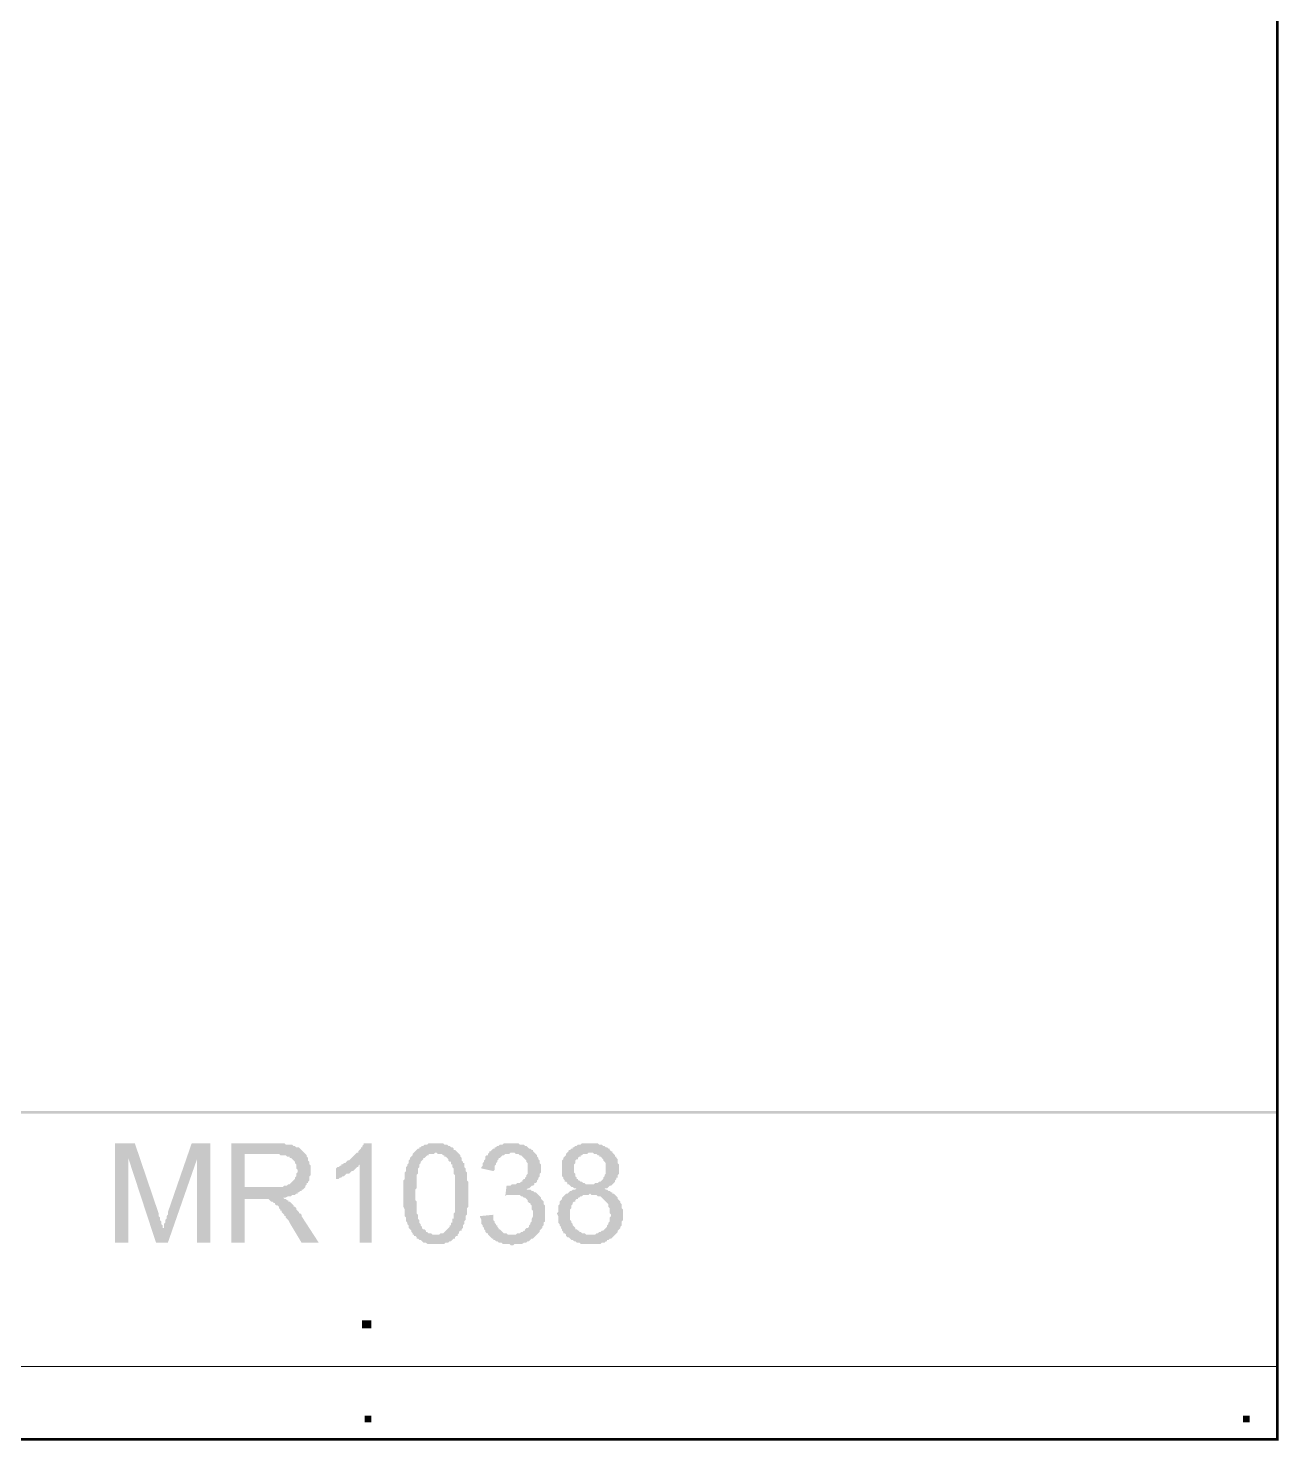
# Model space of a CAD drawing. Header units: millimetres. Extents: x 3.6 to 37.8, y 0.6 to 28.7.
# Drawn here: x 33.827 to 37.769, y 0.595 to 5.044 of the extents above; entities that cross this region are included whole.
import ezdxf

# ---------------------------------------------------------------- set-up
doc = ezdxf.new("R2010")
doc.units = ezdxf.units.MM
doc.layers.add('PDF_0', color=7, linetype='Continuous')

msp = doc.modelspace()

# ---------------------------------------------------------------- hatches: boundary and pattern name
at = {"layer": 'PDF_0', "true_color": 0x808080, "transparency": 33554559}
for points in [[(34.1009, 1.219), (34.1009, 1.5318), (34.1634, 1.5318), (34.2385, 1.3108), (34.2385, 1.3024), (34.2426, 1.2983), (34.2426, 1.2941), (34.2426, 1.2899), (34.2468, 1.2857), (34.2468, 1.2816), (34.2468, 1.2774), (34.251, 1.2732), (34.251, 1.2691), (34.251, 1.2649), (34.251, 1.2649), (34.251, 1.2649), (34.2552, 1.2649), (34.2552, 1.2691), (34.2552, 1.2732), (34.2552, 1.2774), (34.2593, 1.2816), (34.2593, 1.2857), (34.2593, 1.2899), (34.2635, 1.2941), (34.2635, 1.2983), (34.2635, 1.3024), (34.2677, 1.3066), (34.2677, 1.3108), (34.2677, 1.3149), (34.3427, 1.5318), (34.4011, 1.5318), (34.4011, 1.219), (34.3594, 1.219), (34.3594, 1.4817), (34.2677, 1.219), (34.2301, 1.219), (34.1426, 1.4859), (34.1426, 1.219)], [(34.9098, 1.219), (34.8723, 1.219), (34.8723, 1.4651), (34.8682, 1.4609), (34.8682, 1.4567), (34.864, 1.4567), (34.8598, 1.4525), (34.8556, 1.4484), (34.8556, 1.4484), (34.8515, 1.4442), (34.8473, 1.4442), (34.8431, 1.44), (34.839, 1.4359), (34.8348, 1.4359), (34.8306, 1.4359), (34.8265, 1.4317), (34.8223, 1.4275), (34.8181, 1.4275), (34.8139, 1.4234), (34.8139, 1.4234), (34.8098, 1.4234), (34.8056, 1.4192), (34.8014, 1.4192), (34.7973, 1.4192), (34.7973, 1.415), (34.7973, 1.4525), (34.8014, 1.4567), (34.8056, 1.4567), (34.8098, 1.4609), (34.8139, 1.4609), (34.8139, 1.4651), (34.8181, 1.4651), (34.8223, 1.4692), (34.8265, 1.4692), (34.8306, 1.4734), (34.8348, 1.4776), (34.839, 1.4776), (34.8431, 1.4817), (34.8431, 1.4817), (34.8473, 1.4859), (34.8515, 1.4901), (34.8515, 1.4901), (34.8556, 1.4942), (34.8598, 1.4984), (34.864, 1.5026), (34.8682, 1.5026), (34.8682, 1.5067), (34.8723, 1.5109), (34.8765, 1.5151), (34.8765, 1.5193), (34.8807, 1.5193), (34.8807, 1.5234), (34.8848, 1.5276), (34.8848, 1.5318), (34.8848, 1.5318), (34.9098, 1.5318)], [(35.2518, 1.3024), (35.2935, 1.3066), (35.2935, 1.3024), (35.2935, 1.2941), (35.2935, 1.2899), (35.2977, 1.2857), (35.2977, 1.2816), (35.3018, 1.2774), (35.3018, 1.2732), (35.306, 1.2732), (35.306, 1.2691), (35.3102, 1.2649), (35.3102, 1.2607), (35.3143, 1.2607), (35.3143, 1.2607), (35.3185, 1.2566), (35.3227, 1.2524), (35.3227, 1.2524), (35.3268, 1.2482), (35.331, 1.2482), (35.3352, 1.2482), (35.3394, 1.2441), (35.3435, 1.2441), (35.3477, 1.2441), (35.3519, 1.2441), (35.356, 1.2441), (35.3602, 1.2441), (35.3644, 1.2441), (35.3685, 1.2482), (35.3727, 1.2482), (35.3769, 1.2482), (35.3811, 1.2524), (35.3852, 1.2524), (35.3894, 1.2566), (35.3936, 1.2566), (35.3936, 1.2607), (35.3977, 1.2649), (35.4019, 1.2649), (35.4061, 1.2691), (35.4061, 1.2732), (35.4102, 1.2774), (35.4102, 1.2816), (35.4144, 1.2857), (35.4144, 1.2899), (35.4144, 1.2899), (35.4144, 1.2941), (35.4186, 1.3024), (35.4186, 1.3066), (35.4186, 1.3108), (35.4186, 1.3108), (35.4186, 1.3149), (35.4186, 1.3191), (35.4144, 1.3233), (35.4144, 1.3274), (35.4144, 1.3316), (35.4144, 1.3358), (35.4102, 1.34), (35.4102, 1.3441), (35.4061, 1.3441), (35.4019, 1.3483), (35.4019, 1.3525), (35.4019, 1.3525), (35.3977, 1.3566), (35.3936, 1.3608), (35.3894, 1.3608), (35.3852, 1.365), (35.3811, 1.365), (35.3811, 1.365), (35.3769, 1.3691), (35.3727, 1.3691), (35.3685, 1.3691), (35.3644, 1.3691), (35.356, 1.3691), (35.356, 1.3691), (35.3519, 1.3691), (35.3477, 1.3691), (35.3435, 1.3691), (35.3394, 1.3691), (35.3352, 1.3691), (35.331, 1.365), (35.331, 1.365), (35.3352, 1.3983), (35.3394, 1.3983), (35.3394, 1.3983), (35.3435, 1.3983), (35.3477, 1.3983), (35.3519, 1.4025), (35.356, 1.4025), (35.3602, 1.4025), (35.3644, 1.4025), (35.3685, 1.4067), (35.3727, 1.4067), (35.3769, 1.4067), (35.3811, 1.4108), (35.3852, 1.4108), (35.3852, 1.415), (35.3894, 1.4192), (35.3936, 1.4192), (35.3936, 1.4234), (35.3977, 1.4275), (35.3977, 1.4317), (35.4019, 1.4359), (35.4019, 1.44), (35.4019, 1.4442), (35.4019, 1.4484), (35.4019, 1.4525), (35.4019, 1.4525), (35.4019, 1.4567), (35.4019, 1.4609), (35.4019, 1.4651), (35.4019, 1.4692), (35.3977, 1.4734), (35.3977, 1.4776), (35.3936, 1.4817), (35.3936, 1.4817), (35.3894, 1.4859), (35.3894, 1.4859), (35.3852, 1.4901), (35.3811, 1.4942), (35.3811, 1.4942), (35.3769, 1.4942), (35.3727, 1.4984), (35.3685, 1.4984), (35.3644, 1.4984), (35.3602, 1.5026), (35.356, 1.5026), (35.3519, 1.5026), (35.3477, 1.5026), (35.3435, 1.4984), (35.3394, 1.4984), (35.3352, 1.4984), (35.331, 1.4984), (35.3268, 1.4942), (35.3227, 1.4942), (35.3185, 1.4901), (35.3185, 1.4901), (35.3143, 1.4859), (35.3102, 1.4859), (35.3102, 1.4817), (35.306, 1.4776), (35.306, 1.4734), (35.3018, 1.4692), (35.3018, 1.4692), (35.3018, 1.4651), (35.2977, 1.4609), (35.2977, 1.4525), (35.2977, 1.4484), (35.2935, 1.4442), (35.2935, 1.4442), (35.256, 1.4525), (35.256, 1.4567), (35.2601, 1.4609), (35.2601, 1.4651), (35.2601, 1.4692), (35.2643, 1.4734), (35.2643, 1.4776), (35.2685, 1.4817), (35.2685, 1.4859), (35.2685, 1.4901), (35.2726, 1.4942), (35.2768, 1.4942), (35.2768, 1.4984), (35.281, 1.5026), (35.281, 1.5068), (35.2851, 1.5068), (35.2893, 1.5109), (35.2893, 1.5109), (35.2935, 1.5151), (35.2977, 1.5151), (35.2977, 1.5193), (35.3018, 1.5193), (35.306, 1.5234), (35.3102, 1.5234), (35.3143, 1.5276), (35.3185, 1.5276), (35.3227, 1.5276), (35.3268, 1.5318), (35.331, 1.5318), (35.3352, 1.5318), (35.3394, 1.5318), (35.3435, 1.5318), (35.3477, 1.5318), (35.3519, 1.5318), (35.356, 1.5318), (35.3602, 1.5318), (35.3644, 1.5318), (35.3685, 1.5318), (35.3727, 1.5318), (35.3769, 1.5276), (35.3811, 1.5276), (35.3852, 1.5276), (35.3894, 1.5276), (35.3936, 1.5234), (35.3977, 1.5234), (35.3977, 1.5234), (35.4019, 1.5193), (35.4061, 1.5151), (35.4102, 1.5151), (35.4144, 1.5109), (35.4186, 1.5109), (35.4186, 1.5068), (35.4228, 1.5026), (35.4269, 1.4984), (35.4269, 1.4984), (35.4311, 1.4942), (35.4311, 1.4901), (35.4353, 1.4859), (35.4353, 1.4817), (35.4353, 1.4817), (35.4394, 1.4776), (35.4394, 1.4734), (35.4394, 1.4692), (35.4436, 1.4651), (35.4436, 1.4609), (35.4436, 1.4567), (35.4436, 1.4525), (35.4436, 1.4484), (35.4436, 1.4442), (35.4436, 1.44), (35.4394, 1.4359), (35.4394, 1.4317), (35.4394, 1.4275), (35.4353, 1.4234), (35.4353, 1.4192), (35.4311, 1.415), (35.4311, 1.415), (35.4311, 1.4108), (35.4269, 1.4067), (35.4228, 1.4067), (35.4228, 1.4025), (35.4186, 1.3983), (35.4144, 1.3983), (35.4102, 1.3942), (35.4061, 1.39), (35.4019, 1.39), (35.3977, 1.3858), (35.4061, 1.3858), (35.4102, 1.3858), (35.4144, 1.3817), (35.4186, 1.3817), (35.4186, 1.3817), (35.4228, 1.3775), (35.4269, 1.3775), (35.4311, 1.3733), (35.4353, 1.3691), (35.4353, 1.3691), (35.4394, 1.365), (35.4436, 1.3608), (35.4436, 1.3608), (35.4436, 1.3566), (35.4478, 1.3525), (35.4478, 1.3525), (35.4519, 1.3483), (35.4519, 1.3441), (35.4519, 1.34), (35.4561, 1.3358), (35.4561, 1.3316), (35.4561, 1.3274), (35.4561, 1.3233), (35.4561, 1.3191), (35.4561, 1.3149), (35.4561, 1.3108), (35.4561, 1.3066), (35.4561, 1.3024), (35.4561, 1.2983), (35.4561, 1.2941), (35.4561, 1.2899), (35.4561, 1.2857), (35.4519, 1.2816), (35.4519, 1.2774), (35.4519, 1.2732), (35.4478, 1.2691), (35.4478, 1.2649), (35.4436, 1.2607), (35.4436, 1.2607), (35.4394, 1.2566), (35.4394, 1.2524), (35.4353, 1.2482), (35.4311, 1.2441), (35.4311, 1.2441), (35.4269, 1.2399), (35.4269, 1.2399), (35.4228, 1.2357), (35.4186, 1.2315), (35.4144, 1.2315), (35.4102, 1.2274), (35.4102, 1.2274), (35.4061, 1.2232), (35.4019, 1.2232), (35.3977, 1.219), (35.3936, 1.219), (35.3894, 1.219), (35.3852, 1.2149), (35.3811, 1.2149), (35.3769, 1.2149), (35.3727, 1.2149), (35.3685, 1.2149), (35.3644, 1.2149), (35.3602, 1.2149), (35.356, 1.2107), (35.3519, 1.2107), (35.3477, 1.2107), (35.3435, 1.2149), (35.3394, 1.2149), (35.3352, 1.2149), (35.331, 1.2149), (35.3268, 1.2149), (35.3227, 1.2149), (35.3185, 1.219), (35.3143, 1.219), (35.3102, 1.219), (35.306, 1.2232), (35.3018, 1.2232), (35.2977, 1.2274), (35.2935, 1.2274), (35.2935, 1.2315), (35.2893, 1.2315), (35.2851, 1.2357), (35.2851, 1.2357), (35.281, 1.2399), (35.2768, 1.2441), (35.2768, 1.2482), (35.2726, 1.2482), (35.2685, 1.2524), (35.2685, 1.2566), (35.2643, 1.2607), (35.2643, 1.2649), (35.2601, 1.2691), (35.2601, 1.2691), (35.2601, 1.2732), (35.256, 1.2774), (35.256, 1.2816), (35.256, 1.2857), (35.256, 1.2899), (35.2518, 1.2983), (35.2518, 1.3024), (35.2518, 1.3024)]]:
    msp.add_hatch(color=8, dxfattribs=at).paths.add_polyline_path(points)
h = msp.add_hatch(color=8, dxfattribs=at)
h.paths.add_polyline_path([(34.4678, 1.219), (34.4678, 1.5318), (34.6054, 1.5318), (34.6096, 1.5318), (34.6179, 1.5318), (34.6221, 1.5318), (34.6263, 1.5318), (34.6305, 1.5318), (34.6346, 1.5318), (34.6388, 1.5276), (34.6471, 1.5276), (34.6471, 1.5276), (34.6513, 1.5276), (34.6555, 1.5276), (34.6596, 1.5276), (34.6638, 1.5234), (34.668, 1.5234), (34.668, 1.5234), (34.6722, 1.5193), (34.6763, 1.5193), (34.6805, 1.5193), (34.6847, 1.5151), (34.6888, 1.5109), (34.6888, 1.5109), (34.693, 1.5067), (34.6972, 1.5026), (34.7013, 1.4984), (34.7013, 1.4984), (34.7055, 1.4942), (34.7055, 1.4901), (34.7097, 1.4859), (34.7097, 1.4817), (34.7097, 1.4776), (34.7139, 1.4734), (34.7139, 1.4692), (34.7139, 1.4651), (34.718, 1.4609), (34.718, 1.4567), (34.718, 1.4525), (34.718, 1.4484), (34.718, 1.4442), (34.718, 1.44), (34.718, 1.4359), (34.718, 1.4317), (34.7139, 1.4275), (34.7139, 1.4234), (34.7139, 1.4192), (34.7139, 1.415), (34.7097, 1.4108), (34.7097, 1.4067), (34.7055, 1.4067), (34.7055, 1.4025), (34.7013, 1.3983), (34.7013, 1.3942), (34.6972, 1.39), (34.6972, 1.39), (34.693, 1.3858), (34.6888, 1.3858), (34.6888, 1.3817), (34.6847, 1.3817), (34.6805, 1.3775), (34.6763, 1.3775), (34.6763, 1.3733), (34.6722, 1.3733), (34.668, 1.3691), (34.6638, 1.3691), (34.6596, 1.3691), (34.6555, 1.365), (34.6513, 1.365), (34.6471, 1.365), (34.6388, 1.3608), (34.6346, 1.3608), (34.6305, 1.3608), (34.6305, 1.3608), (34.6346, 1.3566), (34.6388, 1.3566), (34.643, 1.3525), (34.6471, 1.3525), (34.6471, 1.3483), (34.6513, 1.3483), (34.6555, 1.3441), (34.6555, 1.3441), (34.6596, 1.34), (34.6638, 1.3358), (34.6638, 1.3316), (34.668, 1.3316), (34.6722, 1.3274), (34.6722, 1.3233), (34.6763, 1.3191), (34.6805, 1.3149), (34.6805, 1.3108), (34.6847, 1.3108), (34.6888, 1.3066), (34.6888, 1.3024), (34.743, 1.219), (34.6888, 1.219), (34.6513, 1.2816), (34.6471, 1.2899), (34.643, 1.2941), (34.6388, 1.2983), (34.6388, 1.3024), (34.6346, 1.3024), (34.6346, 1.3066), (34.6305, 1.3108), (34.6263, 1.3149), (34.6263, 1.3191), (34.6221, 1.3191), (34.6221, 1.3233), (34.6179, 1.3274), (34.6179, 1.3274), (34.6179, 1.3316), (34.6138, 1.3358), (34.6096, 1.3358), (34.6054, 1.34), (34.6054, 1.3441), (34.6013, 1.3441), (34.5971, 1.3483), (34.5929, 1.3483), (34.5888, 1.3525), (34.5888, 1.3525), (34.5846, 1.3566), (34.5804, 1.3566), (34.5762, 1.3566), (34.5721, 1.3566), (34.5679, 1.3566), (34.5637, 1.3566), (34.5596, 1.3566), (34.5554, 1.3566), (34.5095, 1.3566), (34.5095, 1.219)], flags=0)
h.paths.add_polyline_path([(34.5095, 1.3942), (34.5971, 1.3942), (34.6013, 1.3942), (34.6096, 1.3942), (34.6138, 1.3942), (34.6179, 1.3942), (34.6221, 1.3942), (34.6263, 1.3942), (34.6305, 1.3942), (34.6346, 1.3983), (34.6388, 1.3983), (34.6388, 1.3983), (34.643, 1.3983), (34.6471, 1.4025), (34.6513, 1.4025), (34.6555, 1.4067), (34.6555, 1.4067), (34.6596, 1.4108), (34.6638, 1.415), (34.6638, 1.415), (34.668, 1.4192), (34.668, 1.4234), (34.6722, 1.4275), (34.6722, 1.4275), (34.6722, 1.4317), (34.6722, 1.4359), (34.6763, 1.44), (34.6763, 1.4442), (34.6763, 1.4484), (34.6722, 1.4525), (34.6722, 1.4567), (34.6722, 1.4609), (34.6722, 1.4651), (34.668, 1.4692), (34.668, 1.4734), (34.6638, 1.4776), (34.6596, 1.4817), (34.6596, 1.4817), (34.6555, 1.4859), (34.6513, 1.4859), (34.6513, 1.4901), (34.6471, 1.4901), (34.643, 1.4901), (34.6388, 1.4942), (34.6346, 1.4942), (34.6305, 1.4942), (34.6263, 1.4942), (34.6221, 1.4942), (34.6179, 1.4984), (34.6096, 1.4984), (34.6096, 1.4984), (34.5095, 1.4984)], flags=0)
h = msp.add_hatch(color=8, dxfattribs=at)
h.paths.add_polyline_path([(35.0099, 1.3733), (35.0099, 1.3775), (35.0099, 1.3817), (35.0099, 1.39), (35.0099, 1.3942), (35.0099, 1.3983), (35.0099, 1.4025), (35.0099, 1.4067), (35.0099, 1.4108), (35.0099, 1.415), (35.0141, 1.4192), (35.0141, 1.4234), (35.0141, 1.4275), (35.0141, 1.4317), (35.0141, 1.4359), (35.0141, 1.44), (35.0183, 1.4442), (35.0183, 1.4484), (35.0183, 1.4525), (35.0183, 1.4567), (35.0224, 1.4609), (35.0224, 1.4609), (35.0224, 1.4651), (35.0266, 1.4692), (35.0266, 1.4734), (35.0266, 1.4776), (35.0308, 1.4817), (35.0308, 1.4859), (35.0349, 1.4901), (35.0391, 1.4942), (35.0391, 1.4984), (35.0433, 1.5026), (35.0433, 1.5026), (35.0475, 1.5068), (35.0516, 1.5109), (35.0516, 1.5109), (35.0558, 1.5151), (35.06, 1.5151), (35.06, 1.5193), (35.0641, 1.5193), (35.0683, 1.5234), (35.0725, 1.5234), (35.0766, 1.5276), (35.0808, 1.5276), (35.085, 1.5276), (35.0892, 1.5318), (35.0933, 1.5318), (35.0975, 1.5318), (35.1017, 1.5318), (35.1058, 1.5318), (35.11, 1.5318), (35.11, 1.5318), (35.1183, 1.5318), (35.1225, 1.5318), (35.1267, 1.5318), (35.1309, 1.5318), (35.135, 1.5318), (35.1392, 1.5276), (35.1434, 1.5276), (35.1475, 1.5276), (35.1517, 1.5234), (35.1559, 1.5234), (35.1559, 1.5234), (35.16, 1.5193), (35.1642, 1.5193), (35.1684, 1.5151), (35.1684, 1.5109), (35.1726, 1.5109), (35.1767, 1.5068), (35.1809, 1.5026), (35.1809, 1.5026), (35.1851, 1.4984), (35.1892, 1.4942), (35.1892, 1.4942), (35.1892, 1.4901), (35.1934, 1.4859), (35.1934, 1.4817), (35.1934, 1.4776), (35.1976, 1.4734), (35.1976, 1.4692), (35.2017, 1.4692), (35.2017, 1.4651), (35.2017, 1.4567), (35.2059, 1.4525), (35.2059, 1.4484), (35.2059, 1.4484), (35.2059, 1.4442), (35.2101, 1.44), (35.2101, 1.4359), (35.2101, 1.4317), (35.2101, 1.4275), (35.2101, 1.4234), (35.2101, 1.4192), (35.2101, 1.415), (35.2143, 1.4108), (35.2143, 1.4067), (35.2143, 1.4025), (35.2143, 1.3983), (35.2143, 1.3942), (35.2143, 1.39), (35.2143, 1.3858), (35.2143, 1.3775), (35.2143, 1.3733), (35.2143, 1.3733), (35.2143, 1.3692), (35.2143, 1.3608), (35.2143, 1.3566), (35.2143, 1.3525), (35.2143, 1.3483), (35.2143, 1.3441), (35.2143, 1.3358), (35.2143, 1.3316), (35.2101, 1.3275), (35.2101, 1.3233), (35.2101, 1.3191), (35.2101, 1.3149), (35.2101, 1.3108), (35.2101, 1.3066), (35.2059, 1.3024), (35.2059, 1.2983), (35.2059, 1.2983), (35.2059, 1.2941), (35.2059, 1.2899), (35.2017, 1.2858), (35.2017, 1.2858), (35.2017, 1.2774), (35.1976, 1.2732), (35.1976, 1.2691), (35.1976, 1.2649), (35.1934, 1.2607), (35.1934, 1.2566), (35.1892, 1.2566), (35.1851, 1.2524), (35.1851, 1.2482), (35.1809, 1.2441), (35.1809, 1.2399), (35.1767, 1.2399), (35.1726, 1.2357), (35.1726, 1.2315), (35.1684, 1.2315), (35.1642, 1.2274), (35.1642, 1.2274), (35.16, 1.2232), (35.1559, 1.2232), (35.1517, 1.219), (35.1475, 1.219), (35.1434, 1.219), (35.1392, 1.2149), (35.135, 1.2149), (35.1309, 1.2149), (35.1267, 1.2149), (35.1225, 1.2149), (35.1183, 1.2149), (35.1142, 1.2149), (35.11, 1.2149), (35.1058, 1.2149), (35.1017, 1.2149), (35.0975, 1.2149), (35.0933, 1.2149), (35.0892, 1.2149), (35.085, 1.2149), (35.0808, 1.219), (35.0766, 1.219), (35.0725, 1.219), (35.0683, 1.2232), (35.0683, 1.2232), (35.0641, 1.2274), (35.06, 1.2274), (35.0558, 1.2315), (35.0516, 1.2315), (35.0516, 1.2357), (35.0475, 1.2399), (35.0433, 1.2399), (35.0433, 1.2441), (35.0391, 1.2441), (35.0391, 1.2482), (35.0349, 1.2524), (35.0349, 1.2524), (35.0349, 1.2566), (35.0308, 1.2607), (35.0308, 1.2607), (35.0266, 1.2649), (35.0266, 1.2691), (35.0266, 1.2732), (35.0224, 1.2774), (35.0224, 1.2774), (35.0224, 1.2816), (35.0183, 1.2858), (35.0183, 1.2899), (35.0183, 1.2941), (35.0183, 1.2983), (35.0141, 1.3024), (35.0141, 1.3066), (35.0141, 1.3108), (35.0141, 1.3149), (35.0141, 1.3191), (35.0141, 1.3233), (35.0099, 1.3316), (35.0099, 1.3358), (35.0099, 1.34), (35.0099, 1.3441), (35.0099, 1.3483), (35.0099, 1.3566), (35.0099, 1.3608), (35.0099, 1.365), (35.0099, 1.3733), (35.0099, 1.3733)], flags=0)
h.paths.add_polyline_path([(35.0475, 1.3733), (35.0475, 1.365), (35.0475, 1.3608), (35.0475, 1.3525), (35.0516, 1.3483), (35.0516, 1.3441), (35.0516, 1.34), (35.0516, 1.3316), (35.0516, 1.3275), (35.0516, 1.3233), (35.0516, 1.3191), (35.0516, 1.3149), (35.0516, 1.3108), (35.0558, 1.3066), (35.0558, 1.3024), (35.0558, 1.2983), (35.0558, 1.2941), (35.06, 1.2899), (35.06, 1.2858), (35.06, 1.2858), (35.06, 1.2816), (35.0641, 1.2774), (35.0641, 1.2774), (35.0641, 1.2732), (35.0683, 1.2691), (35.0683, 1.2691), (35.0683, 1.2649), (35.0725, 1.2607), (35.0766, 1.2607), (35.0808, 1.2566), (35.0808, 1.2524), (35.085, 1.2524), (35.0892, 1.2482), (35.0933, 1.2482), (35.0975, 1.2482), (35.1017, 1.2441), (35.1058, 1.2441), (35.11, 1.2441), (35.11, 1.2441), (35.1142, 1.2441), (35.1183, 1.2441), (35.1225, 1.2441), (35.1267, 1.2482), (35.1309, 1.2482), (35.135, 1.2482), (35.1392, 1.2524), (35.1434, 1.2566), (35.1434, 1.2566), (35.1475, 1.2607), (35.1517, 1.2649), (35.1559, 1.2691), (35.1559, 1.2691), (35.1559, 1.2732), (35.16, 1.2732), (35.16, 1.2774), (35.16, 1.2816), (35.1642, 1.2816), (35.1642, 1.2858), (35.1642, 1.2899), (35.1642, 1.2941), (35.1684, 1.2941), (35.1684, 1.2983), (35.1684, 1.3024), (35.1684, 1.3066), (35.1684, 1.3108), (35.1726, 1.3149), (35.1726, 1.3191), (35.1726, 1.3275), (35.1726, 1.3316), (35.1726, 1.3358), (35.1726, 1.34), (35.1726, 1.3441), (35.1726, 1.3525), (35.1726, 1.3566), (35.1726, 1.365), (35.1726, 1.3692), (35.1726, 1.3733), (35.1726, 1.3775), (35.1726, 1.3858), (35.1726, 1.39), (35.1726, 1.3983), (35.1726, 1.4025), (35.1726, 1.4067), (35.1726, 1.4108), (35.1726, 1.4192), (35.1726, 1.4234), (35.1726, 1.4275), (35.1726, 1.4317), (35.1684, 1.4359), (35.1684, 1.44), (35.1684, 1.4442), (35.1684, 1.4484), (35.1684, 1.4525), (35.1642, 1.4567), (35.1642, 1.4567), (35.1642, 1.4609), (35.1642, 1.4651), (35.16, 1.4651), (35.16, 1.4692), (35.16, 1.4734), (35.1559, 1.4734), (35.1559, 1.4734), (35.1517, 1.4776), (35.1517, 1.4817), (35.1475, 1.4859), (35.1434, 1.4901), (35.1392, 1.4901), (35.1392, 1.4942), (35.135, 1.4942), (35.1309, 1.4984), (35.1267, 1.4984), (35.1225, 1.4984), (35.1183, 1.4984), (35.1142, 1.5026), (35.11, 1.5026), (35.1058, 1.4984), (35.1017, 1.4984), (35.0975, 1.4984), (35.0933, 1.4984), (35.0892, 1.4984), (35.0892, 1.4942), (35.085, 1.4942), (35.0808, 1.4901), (35.0766, 1.4859), (35.0725, 1.4859), (35.0725, 1.4817), (35.0683, 1.4776), (35.0683, 1.4776), (35.0641, 1.4734), (35.0641, 1.4692), (35.0641, 1.4692), (35.06, 1.4651), (35.06, 1.4609), (35.06, 1.4567), (35.06, 1.4567), (35.0558, 1.4525), (35.0558, 1.4484), (35.0558, 1.4442), (35.0558, 1.44), (35.0558, 1.4359), (35.0516, 1.4317), (35.0516, 1.4275), (35.0516, 1.4234), (35.0516, 1.4192), (35.0516, 1.415), (35.0516, 1.4067), (35.0516, 1.4025), (35.0516, 1.3983), (35.0516, 1.39), (35.0475, 1.3858), (35.0475, 1.3817), (35.0475, 1.3733), (35.0475, 1.3733)], flags=0)
h = msp.add_hatch(color=8, dxfattribs=at)
h.paths.add_polyline_path([(35.5562, 1.39), (35.552, 1.39), (35.5479, 1.39), (35.5437, 1.3942), (35.5395, 1.3942), (35.5354, 1.3983), (35.5312, 1.4025), (35.527, 1.4025), (35.527, 1.4067), (35.5228, 1.4108), (35.5187, 1.4108), (35.5187, 1.4108), (35.5187, 1.415), (35.5145, 1.4192), (35.5145, 1.4234), (35.5103, 1.4275), (35.5103, 1.4317), (35.5103, 1.4359), (35.5103, 1.44), (35.5103, 1.4442), (35.5103, 1.4484), (35.5103, 1.4525), (35.5103, 1.4567), (35.5103, 1.4609), (35.5103, 1.4651), (35.5103, 1.4692), (35.5103, 1.4734), (35.5103, 1.4776), (35.5145, 1.4817), (35.5145, 1.4859), (35.5187, 1.4901), (35.5187, 1.4901), (35.5228, 1.4942), (35.5228, 1.4984), (35.527, 1.5026), (35.5312, 1.5068), (35.5312, 1.5068), (35.5312, 1.5109), (35.5354, 1.5109), (35.5395, 1.5151), (35.5437, 1.5151), (35.5437, 1.5193), (35.5479, 1.5193), (35.552, 1.5234), (35.5562, 1.5234), (35.5604, 1.5276), (35.5645, 1.5276), (35.5687, 1.5276), (35.5729, 1.5318), (35.577, 1.5318), (35.5812, 1.5318), (35.5854, 1.5318), (35.5896, 1.5318), (35.5937, 1.5318), (35.5979, 1.5318), (35.6021, 1.5318), (35.6062, 1.5318), (35.6104, 1.5318), (35.6187, 1.5318), (35.6229, 1.5318), (35.6271, 1.5276), (35.6313, 1.5276), (35.6354, 1.5276), (35.6354, 1.5276), (35.6396, 1.5234), (35.6438, 1.5234), (35.6479, 1.5193), (35.6521, 1.5193), (35.6563, 1.5151), (35.6604, 1.5151), (35.6604, 1.5109), (35.6646, 1.5068), (35.6688, 1.5068), (35.6688, 1.5026), (35.673, 1.4984), (35.6771, 1.4942), (35.6771, 1.4901), (35.6813, 1.4901), (35.6813, 1.4859), (35.6855, 1.4817), (35.6855, 1.4776), (35.6855, 1.4734), (35.6855, 1.4692), (35.6896, 1.4651), (35.6896, 1.4609), (35.6896, 1.4567), (35.6896, 1.4525), (35.6896, 1.4525), (35.6896, 1.4442), (35.6896, 1.44), (35.6896, 1.4359), (35.6855, 1.4317), (35.6855, 1.4275), (35.6855, 1.4234), (35.6813, 1.4234), (35.6813, 1.4192), (35.6771, 1.415), (35.6771, 1.4108), (35.6771, 1.4108), (35.673, 1.4067), (35.6688, 1.4025), (35.6688, 1.4025), (35.6646, 1.3983), (35.6604, 1.3983), (35.6563, 1.3942), (35.6521, 1.39), (35.6479, 1.39), (35.6438, 1.39), (35.6438, 1.39), (35.6479, 1.3858), (35.6521, 1.3858), (35.6563, 1.3817), (35.6604, 1.3817), (35.6646, 1.3775), (35.6688, 1.3775), (35.6688, 1.3733), (35.673, 1.3733), (35.6771, 1.3692), (35.6813, 1.365), (35.6813, 1.365), (35.6855, 1.3608), (35.6855, 1.3566), (35.6896, 1.3525), (35.6896, 1.3525), (35.6938, 1.3483), (35.6938, 1.3441), (35.698, 1.34), (35.698, 1.3358), (35.698, 1.3316), (35.698, 1.3275), (35.7021, 1.3233), (35.7021, 1.3191), (35.7021, 1.3149), (35.7021, 1.3108), (35.7021, 1.3066), (35.7021, 1.3024), (35.7021, 1.2983), (35.7021, 1.2941), (35.7021, 1.2899), (35.698, 1.2858), (35.698, 1.2816), (35.698, 1.2774), (35.698, 1.2732), (35.6938, 1.2691), (35.6938, 1.2649), (35.6896, 1.2607), (35.6896, 1.2607), (35.6855, 1.2566), (35.6855, 1.2524), (35.6813, 1.2482), (35.6771, 1.2441), (35.6771, 1.2441), (35.673, 1.2399), (35.6688, 1.2357), (35.6688, 1.2357), (35.6646, 1.2315), (35.6604, 1.2315), (35.6563, 1.2274), (35.6521, 1.2274), (35.6521, 1.2232), (35.6479, 1.2232), (35.6438, 1.219), (35.6396, 1.219), (35.6354, 1.219), (35.6313, 1.2149), (35.6271, 1.2149), (35.6229, 1.2149), (35.6187, 1.2149), (35.6146, 1.2149), (35.6104, 1.2149), (35.6062, 1.2149), (35.5979, 1.2149), (35.5979, 1.2149), (35.5937, 1.2149), (35.5896, 1.2149), (35.5854, 1.2149), (35.5812, 1.2149), (35.577, 1.2149), (35.5729, 1.2149), (35.5687, 1.2149), (35.5645, 1.219), (35.5604, 1.219), (35.5562, 1.219), (35.552, 1.2232), (35.5479, 1.2232), (35.5437, 1.2274), (35.5395, 1.2274), (35.5354, 1.2315), (35.5354, 1.2315), (35.5312, 1.2357), (35.527, 1.2357), (35.5228, 1.2399), (35.5228, 1.2399), (35.5228, 1.2441), (35.5187, 1.2482), (35.5145, 1.2482), (35.5145, 1.2524), (35.5103, 1.2566), (35.5103, 1.2607), (35.5062, 1.2649), (35.5062, 1.2691), (35.502, 1.2732), (35.502, 1.2732), (35.502, 1.2774), (35.4978, 1.2816), (35.4978, 1.2858), (35.4978, 1.2899), (35.4978, 1.2941), (35.4978, 1.2983), (35.4978, 1.3024), (35.4937, 1.3108), (35.4978, 1.3149), (35.4978, 1.3191), (35.4978, 1.3233), (35.4978, 1.3275), (35.4978, 1.3316), (35.4978, 1.3358), (35.502, 1.34), (35.502, 1.3441), (35.502, 1.3483), (35.5062, 1.3525), (35.5062, 1.3525), (35.5103, 1.3566), (35.5103, 1.3608), (35.5145, 1.365), (35.5145, 1.365), (35.5187, 1.3692), (35.5228, 1.3733), (35.527, 1.3733), (35.5312, 1.3775), (35.5312, 1.3775), (35.5354, 1.3817), (35.5395, 1.3817), (35.5437, 1.3858), (35.5479, 1.3858), (35.552, 1.3858), (35.5562, 1.39)], flags=0)
h.paths.add_polyline_path([(35.5479, 1.4525), (35.5479, 1.4484), (35.5479, 1.4442), (35.5479, 1.44), (35.552, 1.4359), (35.552, 1.4317), (35.552, 1.4275), (35.5562, 1.4234), (35.5562, 1.4192), (35.5604, 1.4192), (35.5604, 1.415), (35.5645, 1.415), (35.5687, 1.4108), (35.5729, 1.4108), (35.577, 1.4067), (35.577, 1.4067), (35.5812, 1.4067), (35.5854, 1.4025), (35.5937, 1.4025), (35.5979, 1.4025), (35.5979, 1.4025), (35.6021, 1.4025), (35.6062, 1.4025), (35.6104, 1.4025), (35.6146, 1.4067), (35.6187, 1.4067), (35.6229, 1.4067), (35.6271, 1.4108), (35.6313, 1.4108), (35.6354, 1.415), (35.6354, 1.415), (35.6396, 1.4192), (35.6396, 1.4234), (35.6438, 1.4275), (35.6438, 1.4317), (35.6479, 1.4359), (35.6479, 1.44), (35.6479, 1.4442), (35.6479, 1.4484), (35.6479, 1.4525), (35.6479, 1.4567), (35.6479, 1.4609), (35.6479, 1.4651), (35.6479, 1.4692), (35.6438, 1.4734), (35.6438, 1.4734), (35.6396, 1.4776), (35.6396, 1.4817), (35.6354, 1.4859), (35.6354, 1.4859), (35.6313, 1.4901), (35.6271, 1.4901), (35.6271, 1.4942), (35.6229, 1.4942), (35.6187, 1.4984), (35.6146, 1.4984), (35.6104, 1.4984), (35.6062, 1.5026), (35.6021, 1.5026), (35.5979, 1.5026), (35.5937, 1.5026), (35.5896, 1.4984), (35.5854, 1.4984), (35.5812, 1.4984), (35.577, 1.4984), (35.5729, 1.4942), (35.5687, 1.4942), (35.5687, 1.4901), (35.5645, 1.4901), (35.5604, 1.4859), (35.5604, 1.4817), (35.5562, 1.4817), (35.552, 1.4776), (35.552, 1.4734), (35.552, 1.4692), (35.5479, 1.4651), (35.5479, 1.4609), (35.5479, 1.4567), (35.5479, 1.4525)], flags=0)
h.paths.add_polyline_path([(35.5354, 1.3066), (35.5354, 1.3024), (35.5354, 1.2983), (35.5354, 1.2941), (35.5354, 1.2899), (35.5395, 1.2858), (35.5395, 1.2816), (35.5437, 1.2774), (35.5437, 1.2774), (35.5437, 1.2732), (35.5479, 1.2691), (35.552, 1.2649), (35.552, 1.2607), (35.5562, 1.2607), (35.5604, 1.2566), (35.5645, 1.2566), (35.5645, 1.2524), (35.5687, 1.2524), (35.5729, 1.2482), (35.577, 1.2482), (35.5812, 1.2482), (35.5854, 1.2441), (35.5896, 1.2441), (35.5937, 1.2441), (35.5979, 1.2441), (35.5979, 1.2441), (35.6021, 1.2441), (35.6062, 1.2441), (35.6146, 1.2441), (35.6187, 1.2482), (35.6229, 1.2482), (35.6229, 1.2482), (35.6271, 1.2524), (35.6313, 1.2524), (35.6354, 1.2566), (35.6396, 1.2566), (35.6438, 1.2607), (35.6438, 1.2607), (35.6479, 1.2649), (35.6521, 1.2691), (35.6521, 1.2732), (35.6563, 1.2774), (35.6563, 1.2774), (35.6563, 1.2816), (35.6604, 1.2858), (35.6604, 1.2899), (35.6604, 1.2941), (35.6604, 1.2983), (35.6646, 1.3024), (35.6646, 1.3066), (35.6604, 1.3108), (35.6604, 1.3149), (35.6604, 1.3191), (35.6604, 1.3233), (35.6604, 1.3275), (35.6563, 1.3316), (35.6563, 1.3358), (35.6563, 1.34), (35.6521, 1.3441), (35.6479, 1.3483), (35.6479, 1.3483), (35.6438, 1.3525), (35.6396, 1.3566), (35.6396, 1.3566), (35.6354, 1.3608), (35.6313, 1.365), (35.6271, 1.365), (35.6229, 1.365), (35.6187, 1.3692), (35.6146, 1.3692), (35.6104, 1.3692), (35.6062, 1.3692), (35.6021, 1.3692), (35.5979, 1.3733), (35.5979, 1.3733), (35.5937, 1.3692), (35.5896, 1.3692), (35.5854, 1.3692), (35.5812, 1.3692), (35.577, 1.3692), (35.5729, 1.365), (35.5687, 1.365), (35.5645, 1.3608), (35.5604, 1.3608), (35.5604, 1.3566), (35.5562, 1.3566), (35.552, 1.3525), (35.552, 1.3483), (35.5479, 1.3483), (35.5437, 1.3441), (35.5437, 1.34), (35.5395, 1.3358), (35.5395, 1.3316), (35.5395, 1.3275), (35.5354, 1.3233), (35.5354, 1.3191), (35.5354, 1.3149), (35.5354, 1.3108), (35.5354, 1.3066)], flags=0)

# ---------------------------------------------------------------- linework, layer by layer
at = {"layer": 'PDF_0', "lineweight": 0, "const_width": 0.00834}
msp.add_lwpolyline([(37.7648, 0.5988), (37.7648, 28.6993), (3.5681, 28.6993), (3.5681, 0.5988)], close=True, dxfattribs=at)
at = {"layer": 'PDF_0', "color": 8, "lineweight": 0, "true_color": 0x808080}
msp.add_lwpolyline([(32.0647, 0.8282), (37.7648, 0.8282)], dxfattribs=at)
at = {"layer": 'PDF_0', "transparency": 33554559}
for points in [[(3.5681, 1.633), (3.5681, 1.6246), (37.7648, 1.633)], [(3.5681, 1.6246), (37.7648, 1.633), (37.7648, 1.6246)]]:
    msp.add_solid(points, dxfattribs=at)
at = {"layer": 'PDF_0', "color": 8, "lineweight": 9, "true_color": 0x808080, "transparency": 33554559}
msp.add_solid([(34.8793, 0.9491), (34.8793, 0.9741), (34.9085, 0.9491), (34.9085, 0.9741)], dxfattribs=at)
at = {"layer": 'PDF_0', "color": 8, "lineweight": 0, "true_color": 0x808080, "transparency": 33554559}
msp.add_solid([(34.8877, 0.6531), (34.8877, 0.6739), (34.9085, 0.6531), (34.9085, 0.6739)], dxfattribs=at)
at = {"layer": 'PDF_0', "color": 8, "lineweight": 5, "true_color": 0x808080, "transparency": 33554559}
msp.add_solid([(37.6564, 0.6531), (37.6564, 0.6739), (37.6773, 0.6531), (37.6773, 0.6739)], dxfattribs=at)

doc.saveas('drawing.dxf')
